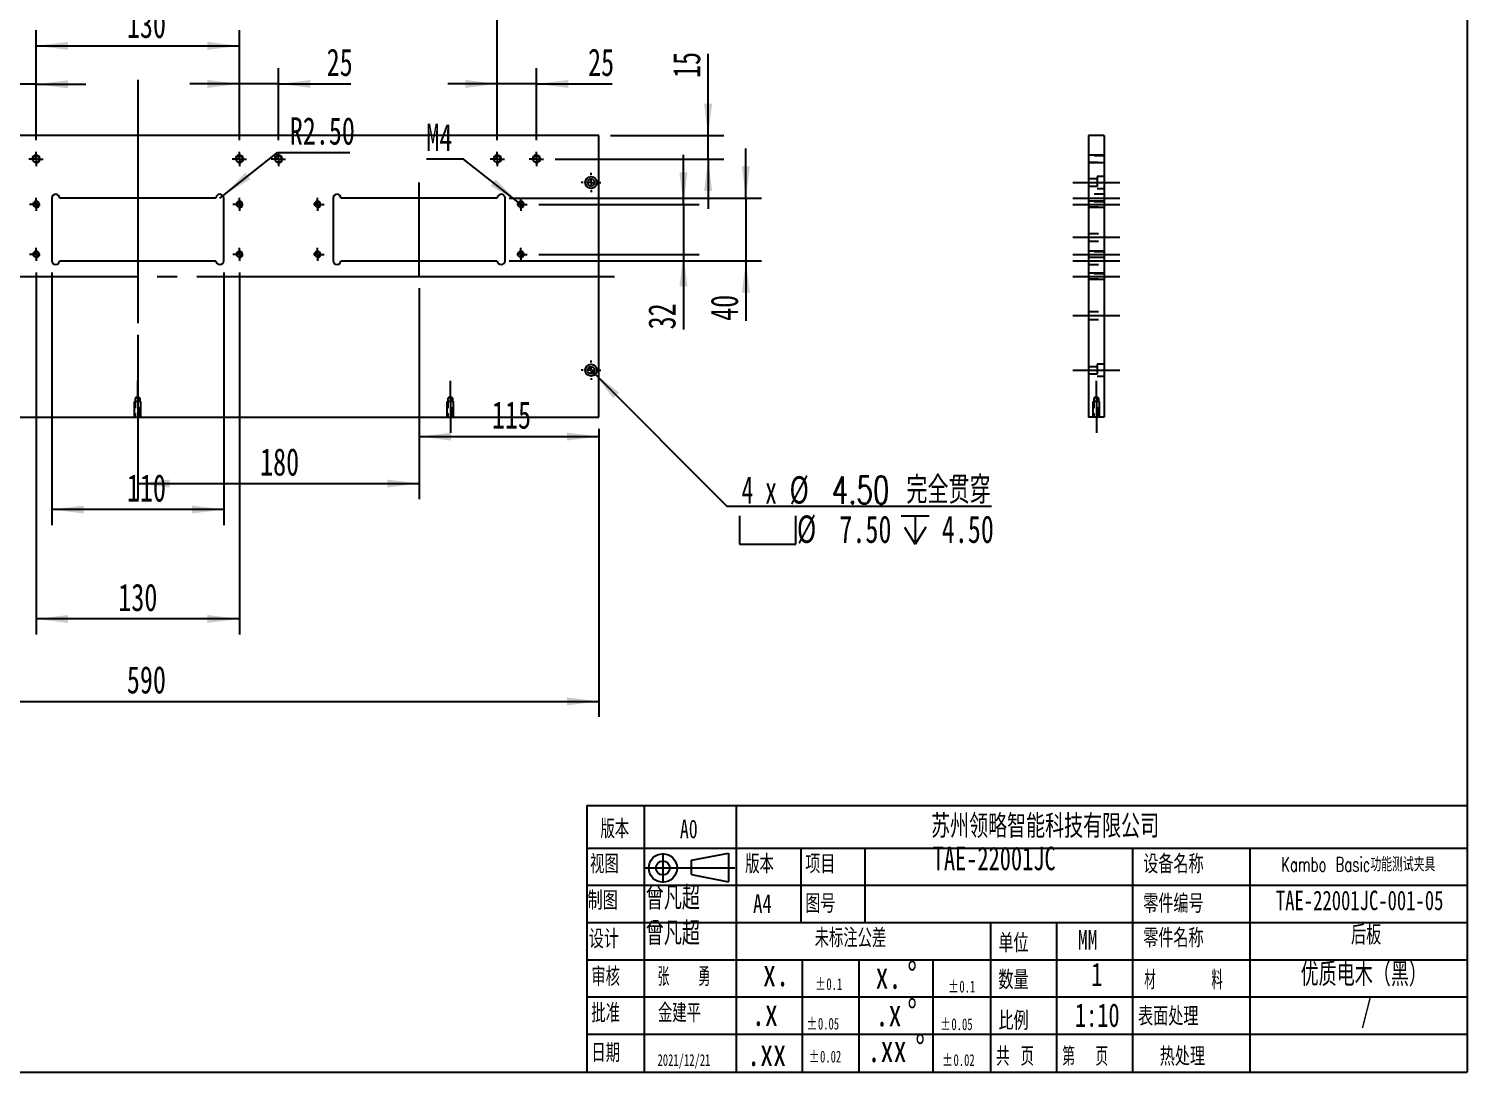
# Model space of a CAD drawing. Extents: x 2 to 292, y 3 to 207.
# Drawn here: x 108.2 to 292.2, y 3.1 to 136.5 of the extents above; entities that cross this region are included whole.
import ezdxf

# ---------------------------------------------------------------- set-up
doc = ezdxf.new("R2010")
doc.units = 0
for name, pattern in [('SLD-中心线', [34.29, 30.48, -1.27, 1.27, -1.27]), ('SLD-实线', [0]), ('SLD-虚线', [1.905, 1.27, -0.635])]:
    doc.linetypes.add(name, pattern=pattern)
doc.layers.get('0').update_dxf_attribs({"linetype": 'CONTINUOUS'})
for name, color, linetype in [('FORMAT', 7, 'SLD-实线'), ('图层1', 5, 'SLD-中心线'), ('图层7', 7, 'SLD-实线'), ('图框', 7, 'SLD-实线'), ('粗实线', 7, 'SLD-实线')]:
    doc.layers.add(name, color=color, linetype=linetype)
doc.styles.add('SLDTEXTSTYLE0', font='TXT', dxfattribs={"width": 0.7, "bigfont": 'bigfont'})
doc.styles.add('SLDTEXTSTYLE1', font='TXT', dxfattribs={"width": 0.736842, "bigfont": 'bigfont'})
doc.styles.add('SLDTEXTSTYLE10', font='TXT', dxfattribs={"width": 0.633333})
doc.styles.add('SLDTEXTSTYLE2', font='TXT', dxfattribs={"width": 0.7})
doc.styles.add('SLDTEXTSTYLE3', font='TXT', dxfattribs={"width": 0.663})
doc.styles.add('SLDTEXTSTYLE4', font='TXT', dxfattribs={"width": 0.559211, "bigfont": 'bigfont'})
doc.styles.add('SLDTEXTSTYLE5', font='TXT', dxfattribs={"width": 0.736842})
doc.styles.add('SLDTEXTSTYLE7', font='TXT', dxfattribs={"width": 0.657895, "bigfont": 'bigfont'})
doc.styles.add('SLDTEXTSTYLE8', font='TXT', dxfattribs={"width": 0.618421, "bigfont": 'bigfont'})
doc.styles.add('SLDTEXTSTYLE9', font='TXT', dxfattribs={"width": 0.58, "bigfont": 'bigfont'})
doc.dimstyles.new('SLDDIMSTYLE0', dxfattribs={"dimtxt": 3.5, "dimasz": 4.08, "dimexe": 0, "dimexo": 0.0625, "dimgap": 0.875, "dimtad": 2, "dimlfac": 5, "dimrnd": 1e-09, "dimzin": 12, "dimtxsty": 'SLDTEXTSTYLE2', "dimsah": 1, "dimcen": 0.09, "dimazin": 3, "dimtfac": 1, "dimtofl": 0, "dimtmove": 0, "dimatfit": 3, "dimtolj": 1, "dimtzin": 12})
doc.dimstyles.new('SLDDIMSTYLE1', dxfattribs={"dimtxt": 3.5, "dimasz": 4.08, "dimexe": 0, "dimexo": 0.0625, "dimgap": 0.875, "dimtad": 2, "dimlfac": 5, "dimrnd": 1e-09, "dimzin": 12, "dimtxsty": 'SLDTEXTSTYLE2', "dimsah": 1, "dimcen": 0.09, "dimazin": 3, "dimtfac": 1, "dimtmove": 0, "dimatfit": 3, "dimtolj": 1, "dimtzin": 12})
doc.dimstyles.new('SLDDIMSTYLE2', dxfattribs={"dimtxt": 3.5, "dimasz": 4.08, "dimexe": 0, "dimexo": 0.0625, "dimgap": 0.875, "dimtad": 0, "dimtih": 1, "dimtoh": 1, "dimlfac": 5, "dimrnd": 1e-09, "dimzin": 12, "dimtxsty": 'SLDTEXTSTYLE2', "dimblk1": 'NONE', "dimsah": 1, "dimcen": 0, "dimazin": 3, "dimtfac": 1, "dimtmove": 0, "dimatfit": 3, "dimtolj": 1, "dimtzin": 12})
doc.dimstyles.new('SLDDIMSTYLE3', dxfattribs={"dimtxt": 3.5, "dimasz": 4.08, "dimexe": 0, "dimexo": 0.0625, "dimgap": 0.875, "dimtad": 0, "dimtih": 1, "dimtoh": 1, "dimlfac": 5, "dimrnd": 1e-09, "dimzin": 4, "dimtxsty": 'SLDTEXTSTYLE2', "dimsah": 1, "dimcen": 0, "dimazin": 3, "dimtfac": 1, "dimtofl": 0, "dimtmove": 0, "dimatfit": 3, "dimtolj": 1, "dimtzin": 12})
doc.dimstyles.new('SLDDIMSTYLE4', dxfattribs={"dimtxt": 3.5, "dimasz": 4.08, "dimexe": 0, "dimexo": 0.0625, "dimgap": 0.875, "dimtad": 0, "dimtih": 1, "dimtoh": 1, "dimlfac": 5, "dimrnd": 1e-09, "dimzin": 4, "dimtxsty": 'SLDTEXTSTYLE2', "dimblk1": 'NONE', "dimsah": 1, "dimcen": 0, "dimazin": 3, "dimtfac": 1, "dimtmove": 0, "dimatfit": 3, "dimtolj": 1, "dimtzin": 12})

# ---------------------------------------------------------------- blocks, each defined once
blk = doc.blocks.new('SW_NOTE_0')
at = {"layer": '图层7', "color": 0, "char_height": 1.5, "attachment_point": 1, "style": 'SLDTEXTSTYLE3'}
for s, insert in [('%%p', (0, 1.93)), ('0.05', (1.44, 1.93))]:
    blk.add_mtext(s, dxfattribs=dict(at, insert=insert))
blk = doc.blocks.new('SW_NOTE_1')
at = {"layer": '图层7', "color": 0, "char_height": 1.5, "attachment_point": 1, "style": 'SLDTEXTSTYLE3'}
for s, insert in [('%%p', (0, 1.93)), ('0.02', (1.44, 1.93))]:
    blk.add_mtext(s, dxfattribs=dict(at, insert=insert))
blk = doc.blocks.new('SW_NOTE_2')
at = {"layer": '图层7', "color": 0, "char_height": 1.5, "attachment_point": 1, "style": 'SLDTEXTSTYLE3'}
for s, insert in [('%%p', (0, 1.93)), ('0.1', (1.44, 1.93))]:
    blk.add_mtext(s, dxfattribs=dict(at, insert=insert))
blk = doc.blocks.new('SW_NOTE_4')
at = {"layer": '图层7', "color": 0, "char_height": 3.5, "attachment_point": 1, "style": 'SLDTEXTSTYLE2'}
for s, insert in [('%%d', (4.07, 4.51)), ('.x', (0, 4.51))]:
    blk.add_mtext(s, dxfattribs=dict(at, insert=insert))
blk = doc.blocks.new('SW_NOTE_5')
at = {"layer": '图层7', "color": 0, "char_height": 3.5, "attachment_point": 1, "style": 'SLDTEXTSTYLE2'}
for s, insert in [('%%d', (4.07, 4.51)), ('x.', (0, 4.51))]:
    blk.add_mtext(s, dxfattribs=dict(at, insert=insert))
blk = doc.blocks.new('SW_NOTE_6')
at = {"layer": '图层7', "color": 0, "char_height": 3.5, "attachment_point": 1, "style": 'SLDTEXTSTYLE2'}
for s, insert in [('%%d', (6.11, 4.51)), ('.xx', (0, 4.51))]:
    blk.add_mtext(s, dxfattribs=dict(at, insert=insert))
blk = doc.blocks.new('SW_NOTE_7')
at = {"layer": '图层7', "color": 0, "char_height": 1.5, "attachment_point": 1, "style": 'SLDTEXTSTYLE3'}
for s, insert in [('%%p', (0, 1.93)), ('0.1', (1.44, 1.93))]:
    blk.add_mtext(s, dxfattribs=dict(at, insert=insert))
blk = doc.blocks.new('SW_NOTE_8')
at = {"layer": '图层7', "color": 0, "char_height": 1.5, "attachment_point": 1, "style": 'SLDTEXTSTYLE3'}
for s, insert in [('%%p', (0, 1.93)), ('0.05', (1.44, 1.93))]:
    blk.add_mtext(s, dxfattribs=dict(at, insert=insert))
blk = doc.blocks.new('SW_NOTE_9')
at = {"layer": '图层7', "color": 0, "char_height": 1.5, "attachment_point": 1, "style": 'SLDTEXTSTYLE3'}
for s, insert in [('%%p', (0, 1.93)), ('0.02', (1.44, 1.93))]:
    blk.add_mtext(s, dxfattribs=dict(at, insert=insert))
blk = doc.blocks.new('SW_NOTE_10')
at = {"layer": '图层7', "color": 0, "char_height": 1.5, "attachment_point": 1, "style": 'SLDTEXTSTYLE3'}
for s, insert in [('%%p', (0, 1.93)), ('0.05', (1.44, 1.93))]:
    blk.add_mtext(s, dxfattribs=dict(at, insert=insert))
blk = doc.blocks.new('SW_NOTE_11')
at = {"layer": '图层7', "color": 0, "char_height": 1.5, "attachment_point": 1, "style": 'SLDTEXTSTYLE3'}
for s, insert in [('%%p', (0, 1.93)), ('0.02', (1.44, 1.93))]:
    blk.add_mtext(s, dxfattribs=dict(at, insert=insert))
blk = doc.blocks.new('SW_NOTE_12')
at = {"layer": '图层7', "color": 0, "char_height": 1.5, "attachment_point": 1, "style": 'SLDTEXTSTYLE3'}
for s, insert in [('%%p', (0, 1.93)), ('0.1', (1.44, 1.93))]:
    blk.add_mtext(s, dxfattribs=dict(at, insert=insert))
blk = doc.blocks.new('SW_NOTE_14')
at = {"layer": '图层7', "color": 0, "char_height": 3.5, "attachment_point": 1, "style": 'SLDTEXTSTYLE2'}
for s, insert in [('%%d', (4.07, 4.51)), ('.x', (0, 4.51))]:
    blk.add_mtext(s, dxfattribs=dict(at, insert=insert))
blk = doc.blocks.new('SW_NOTE_15')
at = {"layer": '图层7', "color": 0, "char_height": 3.5, "attachment_point": 1, "style": 'SLDTEXTSTYLE2'}
for s, insert in [('%%d', (4.07, 4.51)), ('x.', (0, 4.51))]:
    blk.add_mtext(s, dxfattribs=dict(at, insert=insert))
blk = doc.blocks.new('SW_NOTE_16')
at = {"layer": '图层7', "color": 0, "char_height": 3.5, "attachment_point": 1, "style": 'SLDTEXTSTYLE2'}
for s, insert in [('%%d', (6.11, 4.51)), ('.xx', (0, 4.51))]:
    blk.add_mtext(s, dxfattribs=dict(at, insert=insert))
blk = doc.blocks.new('SW_NOTE_17')
at = {"layer": '图层7', "color": 0, "char_height": 1.5, "attachment_point": 1, "style": 'SLDTEXTSTYLE3'}
for s, insert in [('%%p', (0, 1.93)), ('0.1', (1.44, 1.93))]:
    blk.add_mtext(s, dxfattribs=dict(at, insert=insert))
blk = doc.blocks.new('SW_NOTE_18')
at = {"layer": '图层7', "color": 0, "char_height": 1.5, "attachment_point": 1, "style": 'SLDTEXTSTYLE3'}
for s, insert in [('%%p', (0, 1.93)), ('0.05', (1.44, 1.93))]:
    blk.add_mtext(s, dxfattribs=dict(at, insert=insert))
blk = doc.blocks.new('SW_NOTE_19')
at = {"layer": '图层7', "color": 0, "char_height": 1.5, "attachment_point": 1, "style": 'SLDTEXTSTYLE3'}
for s, insert in [('%%p', (0, 1.93)), ('0.02', (1.44, 1.93))]:
    blk.add_mtext(s, dxfattribs=dict(at, insert=insert))
blk = doc.blocks.new('_D')
at = {"layer": '图框', "color": 5}
for p, q in [((63.12, 85.37), (63.12, 48.52)), ((181.12, 85.37), (181.12, 48.52)), ((63.12, 50.52), (181.12, 50.52))]:
    blk.add_line(p, q, dxfattribs=at)
for points in [[(63.12, 50.52), (67.2, 50.01), (67.2, 51.03)], [(181.12, 50.52), (177.04, 51.03), (177.04, 50.01)]]:
    blk.add_solid(points, dxfattribs=at)
at = {"layer": '图框', "color": 5, "insert": (120.73, 55.03), "char_height": 3.5, "attachment_point": 1, "style": 'SLDTEXTSTYLE2'}
blk.add_mtext('590', dxfattribs=at)
blk = doc.blocks.new('_D_3')
at = {"layer": '图框', "color": 5}
for p, q in [((199.92, 114.87), (199.92, 121.22)), ((169.62, 114.87), (201.92, 114.87)), ((199.92, 114.87), (199.92, 106.87)), ((169.62, 106.87), (201.92, 106.87)), ((199.92, 106.87), (199.92, 99.17))]:
    blk.add_line(p, q, dxfattribs=at)
for points in [[(199.92, 114.87), (200.43, 118.95), (199.41, 118.95)], [(199.92, 106.87), (199.41, 102.79), (200.43, 102.79)]]:
    blk.add_solid(points, dxfattribs=at)
at = {"layer": '图框', "color": 5, "insert": (195.41, 99.17), "char_height": 3.5, "attachment_point": 1, "rotation": 90, "style": 'SLDTEXTSTYLE2'}
blk.add_mtext('40', dxfattribs=at)
blk = doc.blocks.new('_D_4')
at = {"layer": '图框', "color": 5}
for p, q in [((191.93, 114.07), (191.93, 120.42)), ((173.45, 114.07), (193.93, 114.07)), ((191.93, 114.07), (191.93, 107.67)), ((173.45, 107.67), (193.93, 107.67)), ((191.93, 107.67), (191.93, 98.08))]:
    blk.add_line(p, q, dxfattribs=at)
for points in [[(191.93, 114.07), (192.44, 118.15), (191.42, 118.15)], [(191.93, 107.67), (191.42, 103.59), (192.44, 103.59)]]:
    blk.add_solid(points, dxfattribs=at)
at = {"layer": '图框', "color": 5, "insert": (187.42, 98.08), "char_height": 3.5, "attachment_point": 1, "rotation": 90, "style": 'SLDTEXTSTYLE2'}
blk.add_mtext('32', dxfattribs=at)
blk = doc.blocks.new('_D_5')
at = {"layer": '图框', "color": 5}
for p, q in [((158.12, 103.37), (158.12, 82.38)), ((181.12, 85.37), (181.12, 82.38)), ((158.12, 84.38), (181.12, 84.38))]:
    blk.add_line(p, q, dxfattribs=at)
for points in [[(158.12, 84.38), (162.2, 83.87), (162.2, 84.88)], [(181.12, 84.38), (177.04, 84.88), (177.04, 83.87)]]:
    blk.add_solid(points, dxfattribs=at)
at = {"layer": '图框', "color": 5, "insert": (167.44, 88.89), "char_height": 3.5, "attachment_point": 1, "style": 'SLDTEXTSTYLE2'}
blk.add_mtext('115', dxfattribs=at)
blk = doc.blocks.new('_D_6')
at = {"layer": '图框', "color": 5}
for p, q in [((158.12, 103.37), (158.12, 76.38)), ((122.12, 97.37), (122.12, 76.38)), ((122.12, 78.38), (158.12, 78.38))]:
    blk.add_line(p, q, dxfattribs=at)
for points in [[(122.12, 78.38), (126.2, 77.87), (126.2, 78.88)], [(158.12, 78.38), (154.04, 78.88), (154.04, 77.87)]]:
    blk.add_solid(points, dxfattribs=at)
at = {"layer": '图框', "color": 5, "insert": (137.77, 82.89), "char_height": 3.5, "attachment_point": 1, "style": 'SLDTEXTSTYLE2'}
blk.add_mtext('180', dxfattribs=at)
blk = doc.blocks.new('_D_7')
at = {"layer": '图框', "color": 5}
for p, q in [((111.12, 105.37), (111.12, 73.05)), ((133.12, 105.37), (133.12, 73.05)), ((133.12, 75.05), (111.12, 75.05))]:
    blk.add_line(p, q, dxfattribs=at)
for points in [[(111.12, 75.05), (115.2, 74.54), (115.2, 75.56)], [(133.12, 75.05), (129.04, 75.56), (129.04, 74.54)]]:
    blk.add_solid(points, dxfattribs=at)
at = {"layer": '图框', "color": 5, "insert": (120.73, 79.56), "char_height": 3.5, "attachment_point": 1, "style": 'SLDTEXTSTYLE2'}
blk.add_mtext('110', dxfattribs=at)
blk = doc.blocks.new('_D_8')
at = {"layer": '图框', "color": 5}
for p, q in [((109.12, 105.34), (109.12, 59.06)), ((135.12, 105.34), (135.12, 59.06)), ((135.12, 61.06), (109.12, 61.06))]:
    blk.add_line(p, q, dxfattribs=at)
for points in [[(109.12, 61.06), (113.2, 60.55), (113.2, 61.56)], [(135.12, 61.06), (131.04, 61.56), (131.04, 60.55)]]:
    blk.add_solid(points, dxfattribs=at)
at = {"layer": '图框', "color": 5, "insert": (119.63, 65.57), "char_height": 3.5, "attachment_point": 1, "style": 'SLDTEXTSTYLE2'}
blk.add_mtext('130', dxfattribs=at)
blk = doc.blocks.new('_D_12')
at = {"layer": '图框', "color": 5}
for p, q in [((163.8, 119.87), (159.04, 119.87)), ((170.81, 114.31), (163.8, 119.87)), ((171.43, 113.82), (170.81, 114.31))]:
    blk.add_line(p, q, dxfattribs=at)
blk.add_solid([(170.81, 114.31), (167.93, 117.25), (167.29, 116.45)], dxfattribs=at)
at = {"layer": '图框', "color": 5, "insert": (159.04, 124.38), "char_height": 3.5, "attachment_point": 1, "style": 'SLDTEXTSTYLE2'}
blk.add_mtext('M4', dxfattribs=at)
blk = doc.blocks.new('_NONE')
blk = doc.blocks.new('_D_14')
at = {"layer": '图框', "color": 5}
for p, q in [((133.01, 115.18), (139.98, 120.69)), ((139.98, 120.69), (149.24, 120.69)), ((132.62, 114.87), (133.01, 115.18))]:
    blk.add_line(p, q, dxfattribs=at)
blk.add_solid([(133.01, 115.18), (136.53, 117.31), (135.89, 118.11)], dxfattribs=at)
at = {"layer": '图框', "color": 5, "insert": (141.57, 125.21), "char_height": 3.5, "attachment_point": 1, "style": 'SLDTEXTSTYLE2'}
blk.add_mtext('R2.50', dxfattribs=at)
blk = doc.blocks.new('SW_SYMBOL_HOLE_SPOT')
at = {"layer": '图框', "color": 0}
for p, q in [((0, 875), (0, 75)), ((1600, 75), (1600, 875)), ((0, 75), (1600, 75))]:
    blk.add_line(p, q, dxfattribs=at)
blk = doc.blocks.new('SW_SYMBOL_HOLE_DEPTH')
at = {"layer": '图框', "color": 0}
for p, q in [((0, 875), (800, 875)), ((400, 875), (400, 75)), ((100, 555), (400, 75)), ((700, 555), (400, 75))]:
    blk.add_line(p, q, dxfattribs=at)
blk = doc.blocks.new('_D_15')
at = {"layer": '图框', "color": 5}
for p, q in [((179.8, 93.18), (180.44, 92.55)), ((180.44, 92.55), (197.5, 75.47)), ((197.5, 75.47), (231.33, 75.47))]:
    blk.add_line(p, q, dxfattribs=at)
blk.add_solid([(180.44, 92.55), (182.96, 89.3), (183.68, 90.02)], dxfattribs=at)
at = {"layer": '图框', "color": 5, "xscale": 0.004511737089201878, "yscale": 0.004511737089201878, "zscale": 0.004511737089201878}
for name, p in [('SW_SYMBOL_HOLE_SPOT', (199.09, 70.29)), ('SW_SYMBOL_HOLE_DEPTH', (219.77, 70.29))]:
    blk.add_blockref(name, p, dxfattribs=at)
at = {"layer": '图框', "color": 5, "char_height": 3.5, "attachment_point": 1}
for s, insert, style in [('4 x', (199.37, 79.29), 'SLDTEXTSTYLE10'), ('%%c', (205.5, 79.31), 'SLDTEXTSTYLE2'), ('4.50 \\M+18AAE\\M+19153贯\\M+190FA', (210.92, 79.29), 'SLDTEXTSTYLE0'), ('%%c', (206.45, 74.29), 'SLDTEXTSTYLE2'), ('7.50', (211.88, 74.28), 'SLDTEXTSTYLE2'), ('4.50', (224.98, 74.28), 'SLDTEXTSTYLE2')]:
    blk.add_mtext(s, dxfattribs=dict(at, insert=insert, style=style))
blk = doc.blocks.new('_D_16')
at = {"layer": '图框', "color": 5}
for p, q in [((109.12, 122.29), (109.12, 136.34)), ((135.12, 122.29), (135.12, 136.34)), ((109.12, 134.34), (135.12, 134.34))]:
    blk.add_line(p, q, dxfattribs=at)
for points in [[(109.12, 134.34), (113.2, 133.83), (113.2, 134.84)], [(135.12, 134.34), (131.04, 134.84), (131.04, 133.83)]]:
    blk.add_solid(points, dxfattribs=at)
at = {"layer": '图框', "color": 5, "insert": (120.73, 138.85), "char_height": 3.5, "attachment_point": 1, "style": 'SLDTEXTSTYLE2'}
blk.add_mtext('130', dxfattribs=at)
blk = doc.blocks.new('_D_17')
at = {"layer": '图框', "color": 5}
for p, q in [((76.12, 122.29), (76.12, 144.56)), ((168.12, 122.29), (168.12, 144.56)), ((76.12, 142.56), (168.12, 142.56))]:
    blk.add_line(p, q, dxfattribs=at)
for points in [[(76.12, 142.56), (80.2, 142.05), (80.2, 143.06)], [(168.12, 142.56), (164.04, 143.06), (164.04, 142.05)]]:
    blk.add_solid(points, dxfattribs=at)
at = {"layer": '图框', "color": 5, "insert": (120.73, 147.07), "char_height": 3.5, "attachment_point": 1, "style": 'SLDTEXTSTYLE2'}
blk.add_mtext('460', dxfattribs=at)
blk = doc.blocks.new('_D_18')
at = {"layer": '图框', "color": 5}
for p, q in [((104.12, 122.29), (104.12, 131.43)), ((109.12, 122.29), (109.12, 131.43)), ((104.12, 129.43), (95.31, 129.43)), ((109.12, 129.43), (104.12, 129.43)), ((109.12, 129.43), (115.47, 129.43))]:
    blk.add_line(p, q, dxfattribs=at)
for points in [[(104.12, 129.43), (100.04, 129.94), (100.04, 128.92)], [(109.12, 129.43), (113.2, 128.92), (113.2, 129.94)]]:
    blk.add_solid(points, dxfattribs=at)
at = {"layer": '图框', "color": 5, "insert": (95.31, 133.94), "char_height": 3.5, "attachment_point": 1, "style": 'SLDTEXTSTYLE2'}
blk.add_mtext('25', dxfattribs=at)
blk = doc.blocks.new('_D_19')
at = {"layer": '图框', "color": 5}
for p, q in [((135.12, 122.29), (135.12, 131.48)), ((140.12, 122.29), (140.12, 131.48)), ((135.12, 129.48), (128.77, 129.48)), ((140.12, 129.48), (135.12, 129.48)), ((140.12, 129.48), (149.37, 129.48))]:
    blk.add_line(p, q, dxfattribs=at)
for points in [[(135.12, 129.48), (131.04, 129.98), (131.04, 128.97)], [(140.12, 129.48), (144.2, 128.97), (144.2, 129.98)]]:
    blk.add_solid(points, dxfattribs=at)
at = {"layer": '图框', "color": 5, "insert": (146.29, 133.99), "char_height": 3.5, "attachment_point": 1, "style": 'SLDTEXTSTYLE2'}
blk.add_mtext('25', dxfattribs=at)
blk = doc.blocks.new('_D_20')
at = {"layer": '图框', "color": 5}
for p, q in [((168.12, 122.29), (168.12, 131.48)), ((173.12, 122.29), (173.12, 131.48)), ((168.12, 129.48), (161.77, 129.48)), ((173.12, 129.48), (168.12, 129.48)), ((173.12, 129.48), (182.8, 129.48))]:
    blk.add_line(p, q, dxfattribs=at)
for points in [[(168.12, 129.48), (164.04, 129.98), (164.04, 128.97)], [(173.12, 129.48), (177.2, 128.97), (177.2, 129.98)]]:
    blk.add_solid(points, dxfattribs=at)
at = {"layer": '图框', "color": 5, "insert": (179.73, 133.99), "char_height": 3.5, "attachment_point": 1, "style": 'SLDTEXTSTYLE2'}
blk.add_mtext('25', dxfattribs=at)
blk = doc.blocks.new('_D_23')
at = {"layer": '图框', "color": 5}
for p, q in [((195.09, 122.87), (195.09, 133.31)), ((182.62, 122.87), (197.09, 122.87)), ((195.09, 119.87), (195.09, 122.87)), ((175.54, 119.87), (197.09, 119.87)), ((195.09, 119.87), (195.09, 113.52))]:
    blk.add_line(p, q, dxfattribs=at)
for points in [[(195.09, 122.87), (195.6, 126.95), (194.58, 126.95)], [(195.09, 119.87), (194.58, 115.79), (195.6, 115.79)]]:
    blk.add_solid(points, dxfattribs=at)
at = {"layer": '图框', "color": 5, "insert": (190.58, 130.23), "char_height": 3.5, "attachment_point": 1, "rotation": 90, "style": 'SLDTEXTSTYLE2'}
blk.add_mtext('15', dxfattribs=at)
blk = doc.blocks.new('SW_CENTERMARKSYMBOL_2')
at = {"layer": '图框', "color": 0}
for p, q in [((-36, 0.5), (-36, 0.83)), ((-36, 0), (-36, 0.5)), ((0, 0), (-0.5, 0)), ((0, 0.5), (0, 0.83)), ((0, 0), (0, 0.5)), ((0, 0), (0, -0.5)), ((0, 0), (0.5, 0)), ((0.5, 0), (0.83, 0)), ((-36.5, 0), (-36.83, 0)), ((-36, 0), (-36.5, 0)), ((-36, 0), (-36, -0.5)), ((-36, 0), (-35.5, 0)), ((-36, -0.5), (-36, -0.83)), ((0, -0.5), (0, -0.83))]:
    blk.add_line(p, q, dxfattribs=at)
blk = doc.blocks.new('SW_CENTERMARKSYMBOL_3')
at = {"layer": '图框', "color": 0}
for p, q in [((-36.5, 0), (-36.83, 0)), ((-36, 0), (-36.5, 0)), ((-36, 0.5), (-36, 0.83)), ((-36, 0), (-36, 0.5)), ((-36, 0), (-36, -0.5)), ((-36, 0), (-35.5, 0)), ((0, 0), (-0.5, 0)), ((0, 0.5), (0, 0.83)), ((0, 0), (0, 0.5)), ((0, 0), (0, -0.5)), ((0, 0), (0.5, 0)), ((0.5, 0), (0.83, 0)), ((-36, -0.5), (-36, -0.83)), ((0, -0.5), (0, -0.83))]:
    blk.add_line(p, q, dxfattribs=at)
blk = doc.blocks.new('SW_CENTERMARKSYMBOL_4')
at = {"layer": '图框', "color": 0}
for p, q in [((-36, 0.5), (-36, 0.83)), ((-36, 0), (-36, 0.5)), ((0, 0), (-0.5, 0)), ((0, 0.5), (0, 0.83)), ((0, 0), (0, 0.5)), ((0, 0), (0, -0.5)), ((0, 0), (0.5, 0)), ((0.5, 0), (0.83, 0)), ((-36.5, 0), (-36.83, 0)), ((-36, 0), (-36.5, 0)), ((-36, 0), (-36, -0.5)), ((-36, 0), (-35.5, 0)), ((-36, -0.5), (-36, -0.83)), ((0, -0.5), (0, -0.83))]:
    blk.add_line(p, q, dxfattribs=at)
blk = doc.blocks.new('SW_CENTERMARKSYMBOL_5')
at = {"layer": '图框', "color": 0}
for p, q in [((-36, 0.5), (-36, 0.83)), ((-36, 0), (-36, 0.5)), ((0, 0), (-0.5, 0)), ((0, 0.5), (0, 0.83)), ((0, 0), (0, 0.5)), ((0, 0), (0, -0.5)), ((0, 0), (0.5, 0)), ((0.5, 0), (0.83, 0)), ((-36.5, 0), (-36.83, 0)), ((-36, 0), (-36.5, 0)), ((-36, 0), (-36, -0.5)), ((-36, 0), (-35.5, 0)), ((-36, -0.5), (-36, -0.83)), ((0, -0.5), (0, -0.83))]:
    blk.add_line(p, q, dxfattribs=at)
blk = doc.blocks.new('SW_CENTERMARKSYMBOL_6')
at = {"layer": '图框', "color": 0}
for p, q in [((-1, 0), (-1.25, 0)), ((0, 0), (-0.5, 0)), ((0, 1), (0, 1.25)), ((0, 0), (0, 0.5)), ((0, 0), (0, -0.5)), ((0, 0), (0.5, 0)), ((1, 0), (1.25, 0)), ((0, -1), (0, -1.25))]:
    blk.add_line(p, q, dxfattribs=at)
blk = doc.blocks.new('SW_CENTERMARKSYMBOL_7')
at = {"layer": '图框', "color": 0}
for p, q in [((-1, 0), (-1.25, 0)), ((0, 0), (-0.5, 0)), ((0, 1), (0, 1.25)), ((0, 0), (0, 0.5)), ((0, 0), (0, -0.5)), ((0, 0), (0.5, 0)), ((1, 0), (1.25, 0)), ((0, -1), (0, -1.25))]:
    blk.add_line(p, q, dxfattribs=at)
blk = doc.blocks.new('SW_CENTERMARKSYMBOL_13')
at = {"layer": '图框', "color": 0}
for p, q in [((-0.5, 0), (-0.92, 0)), ((0, 0), (-0.5, 0)), ((0, 0.5), (0, 0.92)), ((0, 0), (0, 0.5)), ((0, 0), (0, -0.5)), ((0, 0), (0.5, 0)), ((0.5, 0), (0.92, 0)), ((0, -0.5), (0, -0.92))]:
    blk.add_line(p, q, dxfattribs=at)
blk = doc.blocks.new('SW_CENTERMARKSYMBOL_14')
at = {"layer": '图框', "color": 0}
for p, q in [((-0.5, 0), (-0.92, 0)), ((0, 0), (-0.5, 0)), ((0, 0.5), (0, 0.92)), ((0, 0), (0, 0.5)), ((0, 0), (0, -0.5)), ((0, 0), (0.5, 0)), ((0.5, 0), (0.92, 0)), ((0, -0.5), (0, -0.92))]:
    blk.add_line(p, q, dxfattribs=at)
blk = doc.blocks.new('SW_CENTERMARKSYMBOL_15')
at = {"layer": '图框', "color": 0}
for p, q in [((-0.5, 0), (-0.92, 0)), ((0, 0), (-0.5, 0)), ((0, 0.5), (0, 0.92)), ((0, 0), (0, 0.5)), ((0, 0), (0, -0.5)), ((0, 0), (0.5, 0)), ((0.5, 0), (0.92, 0)), ((0, -0.5), (0, -0.92))]:
    blk.add_line(p, q, dxfattribs=at)
blk = doc.blocks.new('SW_CENTERMARKSYMBOL_16')
at = {"layer": '图框', "color": 0}
for p, q in [((-0.5, 0), (-0.92, 0)), ((0, 0), (-0.5, 0)), ((0, 0.5), (0, 0.92)), ((0, 0), (0, 0.5)), ((0, 0), (0, -0.5)), ((0, 0), (0.5, 0)), ((0.5, 0), (0.92, 0)), ((0, -0.5), (0, -0.92))]:
    blk.add_line(p, q, dxfattribs=at)
blk = doc.blocks.new('SW_CENTERMARKSYMBOL_17')
at = {"layer": '图框', "color": 0}
for p, q in [((-0.5, 0), (-0.92, 0)), ((0, 0), (-0.5, 0)), ((0, 0.5), (0, 0.92)), ((0, 0), (0, 0.5)), ((0, 0), (0, -0.5)), ((0, 0), (0.5, 0)), ((0.5, 0), (0.92, 0)), ((0, -0.5), (0, -0.92))]:
    blk.add_line(p, q, dxfattribs=at)

msp = doc.modelspace()

# ---------------------------------------------------------------- linework, layer by layer
at = {"color": 7, "linetype": 'SLD-实线'}
for p, q in [((181.1191, 122.8659), (63.1191, 122.8659)), ((181.1191, 86.8659), (181.1191, 122.8659)), ((245.7639, 122.8659), (243.7639, 122.8659)), ((243.7639, 122.8659), (243.7639, 86.8659)), ((245.7639, 122.8659), (245.7639, 86.8659)), ((245.7639, 120.3659), (243.7639, 120.3659)), ((245.7639, 120.3659), (243.7639, 120.3659)), ((245.7639, 120.3659), (243.7639, 120.3659)), ((245.7639, 120.3659), (243.7639, 120.3659)), ((245.7639, 120.3659), (243.7639, 120.3659)), ((245.7639, 120.3659), (243.7639, 120.3659)), ((245.7639, 120.3659), (243.7639, 120.3659)), ((245.7639, 120.3659), (243.7639, 120.3659)), ((245.7639, 119.3659), (243.7639, 119.3659)), ((245.7639, 119.3659), (243.7639, 119.3659)), ((245.7639, 119.3659), (243.7639, 119.3659)), ((245.7639, 119.3659), (243.7639, 119.3659)), ((245.7639, 119.3659), (243.7639, 119.3659)), ((245.7639, 119.3659), (243.7639, 119.3659)), ((245.7639, 119.3659), (243.7639, 119.3659)), ((245.7639, 119.3659), (243.7639, 119.3659)), ((111.1191, 114.8659), (111.1191, 106.8659)), ((132.1191, 114.8659), (112.1191, 114.8659)), ((133.1191, 106.8659), (133.1191, 114.8659)), ((147.1191, 114.8659), (147.1191, 106.8659)), ((168.1191, 114.8659), (148.1191, 114.8659)), ((169.1191, 106.8659), (169.1191, 114.8659)), ((245.7639, 114.4659), (243.7639, 114.4659)), ((245.7639, 114.4659), (243.7639, 114.4659)), ((245.7639, 114.4659), (243.7639, 114.4659)), ((245.7639, 114.4659), (243.7639, 114.4659)), ((245.7639, 113.6659), (243.7639, 113.6659)), ((245.7639, 113.6659), (243.7639, 113.6659)), ((245.7639, 113.6659), (243.7639, 113.6659)), ((245.7639, 113.6659), (243.7639, 113.6659)), ((112.1191, 106.8659), (132.1191, 106.8659)), ((148.1191, 106.8659), (168.1191, 106.8659)), ((245.7639, 108.0659), (243.7639, 108.0659)), ((245.7639, 108.0659), (243.7639, 108.0659)), ((245.7639, 108.0659), (243.7639, 108.0659)), ((245.7639, 108.0659), (243.7639, 108.0659)), ((245.7639, 107.2659), (243.7639, 107.2659)), ((245.7639, 107.2659), (243.7639, 107.2659)), ((245.7639, 107.2659), (243.7639, 107.2659)), ((245.7639, 107.2659), (243.7639, 107.2659)), ((245.7639, 105.2659), (243.7639, 105.2659)), ((245.7639, 105.2659), (243.7639, 105.2659)), ((245.7639, 104.4659), (243.7639, 104.4659)), ((245.7639, 104.4659), (243.7639, 104.4659)), ((121.7191, 86.8659), (121.7191, 88.8659)), ((122.5191, 86.8659), (122.5191, 88.8659)), ((161.7191, 86.8659), (161.7191, 88.8659)), ((162.5191, 86.8659), (162.5191, 88.8659)), ((244.3639, 86.8659), (244.3639, 88.8659)), ((244.3639, 86.8659), (244.3639, 88.8659)), ((244.3639, 86.8659), (244.3639, 88.8659)), ((245.1639, 86.8659), (245.1639, 88.8659)), ((245.1639, 86.8659), (245.1639, 88.8659)), ((245.1639, 86.8659), (245.1639, 88.8659)), ((63.1191, 86.8659), (181.1191, 86.8659)), ((245.7639, 86.8659), (243.7639, 86.8659))]:
    msp.add_line(p, q, dxfattribs=at)
at = {"color": 7, "linetype": 'SLD-虚线'}
for p, q in [((245.7639, 120.2859), (243.7639, 120.2859)), ((243.7639, 119.4459), (245.7639, 119.4459)), ((244.8639, 117.3159), (243.7639, 117.3159)), ((243.7639, 116.4159), (244.8639, 116.4159)), ((244.8639, 117.6159), (244.8639, 116.1159)), ((245.7639, 117.6159), (244.8639, 117.6159)), ((244.8639, 116.1159), (245.7639, 116.1159)), ((245.7639, 115.3659), (243.7639, 115.3659)), ((243.7639, 114.8659), (245.7639, 114.8659)), ((245.7639, 114.3959), (243.7639, 114.3959)), ((243.7639, 113.7359), (245.7639, 113.7359)), ((243.7639, 110.3659), (245.7639, 110.3659)), ((243.7639, 109.3659), (245.7639, 109.3659)), ((245.7639, 107.9959), (243.7639, 107.9959)), ((243.7639, 107.3359), (245.7639, 107.3359)), ((243.7639, 106.8659), (245.7639, 106.8659)), ((243.7639, 106.3659), (245.7639, 106.3659)), ((245.7639, 105.1959), (243.7639, 105.1959)), ((243.7639, 104.5359), (245.7639, 104.5359)), ((243.7639, 100.3659), (245.7639, 100.3659)), ((243.7639, 99.3659), (245.7639, 99.3659)), ((244.8639, 93.3159), (243.7639, 93.3159)), ((243.7639, 92.4159), (244.8639, 92.4159)), ((244.8639, 93.6159), (244.8639, 92.1159)), ((245.7639, 93.6159), (244.8639, 93.6159)), ((244.8639, 92.1159), (245.7639, 92.1159)), ((122.5191, 88.8659), (121.7191, 88.8659)), ((122.1191, 89.4842), (121.7891, 89.2859)), ((122.4491, 89.2859), (121.7891, 89.2859)), ((121.7891, 89.2859), (121.7891, 86.8659)), ((122.4491, 89.2859), (122.1191, 89.4842)), ((122.4491, 86.8659), (122.4491, 89.2859)), ((162.5191, 88.8659), (161.7191, 88.8659)), ((162.1191, 89.4842), (161.7891, 89.2859)), ((162.4491, 89.2859), (161.7891, 89.2859)), ((161.7891, 89.2859), (161.7891, 86.8659)), ((162.4491, 89.2859), (162.1191, 89.4842)), ((162.4491, 86.8659), (162.4491, 89.2859)), ((245.1639, 88.8659), (244.3639, 88.8659)), ((245.1639, 88.8659), (244.3639, 88.8659)), ((245.1639, 88.8659), (244.3639, 88.8659)), ((244.7639, 89.4842), (244.4339, 89.2859)), ((245.0939, 89.2859), (244.4339, 89.2859)), ((244.4339, 89.2859), (244.4339, 86.8659)), ((245.0939, 89.2859), (244.7639, 89.4842)), ((245.0939, 86.8659), (245.0939, 89.2859))]:
    msp.add_line(p, q, dxfattribs=at)
at = {"color": 7, "linetype": 'SLD-实线'}
for centre, radius in [((109.1191, 119.8659), 0.42), ((135.1191, 119.8659), 0.42), ((140.1191, 119.8659), 0.42), ((168.1191, 119.8659), 0.42), ((173.1191, 119.8659), 0.42), ((180.1191, 116.8659), 0.75), ((180.1191, 116.8659), 0.45), ((109.1191, 114.0659), 0.33), ((135.1191, 114.0659), 0.33), ((145.1191, 114.0659), 0.33), ((171.1191, 114.0659), 0.33), ((109.1191, 107.6659), 0.33), ((135.1191, 107.6659), 0.33), ((145.1191, 107.6659), 0.33), ((171.1191, 107.6659), 0.33), ((180.1191, 92.8659), 0.75), ((180.1191, 92.8659), 0.45)]:
    msp.add_circle(centre, radius, dxfattribs=at)
for centre, radius, start, end in [((109.1191, 119.8659), 0.5, 255, 195), ((135.1191, 119.8659), 0.5, 255, 195), ((140.1191, 119.8659), 0.5, 255, 195), ((168.1191, 119.8659), 0.5, 255, 195), ((173.1191, 119.8659), 0.5, 255, 195), ((109.1191, 114.0659), 0.4, 255, 195), ((111.6191, 114.8659), 0.5, 0, 180), ((132.6191, 114.8659), 0.5, 0, 180), ((135.1191, 114.0659), 0.4, 255, 195), ((145.1191, 114.0659), 0.4, 255, 195), ((147.6191, 114.8659), 0.5, 0, 180), ((168.6191, 114.8659), 0.5, 0, 180), ((171.1191, 114.0659), 0.4, 255, 195), ((109.1191, 107.6659), 0.4, 255, 195), ((111.6191, 106.8659), 0.5, 180, 0), ((132.6191, 106.8659), 0.5, 180, 0), ((135.1191, 107.6659), 0.4, 255, 195), ((145.1191, 107.6659), 0.4, 255, 195), ((147.6191, 106.8659), 0.5, 180, 0), ((168.6191, 106.8659), 0.5, 180, 0), ((171.1191, 107.6659), 0.4, 255, 195)]:
    msp.add_arc(centre, radius, start, end, dxfattribs=at)
at = {"layer": 'FORMAT'}
for p, q in [((186.9105, 37.1977), (186.9105, 3.096)), ((198.6608, 37.1977), (198.6608, 3.096)), ((179.5526, 31.7585), (292.2034, 31.7585)), ((206.9514, 31.7585), (206.9514, 22.2447)), ((215.1545, 31.7585), (215.1545, 22.2447)), ((249.3619, 31.7585), (249.3619, 3.096)), ((264.3995, 31.7585), (264.3995, 3.096)), ((192.9513, 30.2008), (197.6888, 31.1259)), ((192.9513, 28.3841), (192.9513, 30.2008)), ((197.6888, 31.1259), (197.6888, 27.459)), ((192.9513, 28.3841), (197.6888, 27.459)), ((179.5526, 27.0016), (292.2034, 27.0016)), ((179.5526, 22.2447), (292.2034, 22.2447)), ((231.209, 22.2447), (231.209, 3.096)), ((239.69, 3.096), (239.69, 22.2447)), ((179.5526, 17.4877), (292.2034, 17.4877)), ((207.1023, 17.4877), (207.1023, 3.096)), ((214.3712, 17.4877), (214.3712, 3.096)), ((223.8382, 17.4877), (223.8382, 3.096)), ((179.5526, 12.7308), (292.2034, 12.7308)), ((179.5526, 7.9739), (292.2034, 7.9739))]:
    msp.add_line(p, q, dxfattribs=at)
at = {"layer": 'FORMAT', "linetype": 'SLD-中心线'}
for p, q in [((189.3023, 31.121), (189.3023, 27.3042)), ((186.9105, 29.2126), (198.5177, 29.2126))]:
    msp.add_line(p, q, dxfattribs=at)
at = {"layer": 'FORMAT'}
for radius in [1.8127, 0.8876]:
    msp.add_circle((189.3023, 29.2126), radius, dxfattribs=at)
at = {"layer": '图框', "color": 5, "linetype": 'SLD-中心线', "ltscale": 2}
for p, q in [((122.1191, 130.0047), (122.1191, 98.8659)), ((158.1191, 104.8659), (158.1191, 116.8659)), ((241.7639, 116.8659), (244.8639, 116.8659)), ((244.8639, 116.8659), (247.7639, 116.8659)), ((241.7639, 114.8659), (247.7639, 114.8659)), ((241.7639, 114.0659), (247.7639, 114.0659)), ((241.7639, 109.8659), (247.7639, 109.8659)), ((241.7639, 107.6659), (247.7639, 107.6659)), ((241.7639, 106.8659), (247.7639, 106.8659)), ((61.1191, 104.8659), (183.1191, 104.8659)), ((241.7639, 104.8659), (247.7639, 104.8659)), ((241.7639, 99.8659), (247.7639, 99.8659)), ((241.7639, 92.8659), (244.8639, 92.8659)), ((244.8639, 92.8659), (247.7639, 92.8659)), ((122.1191, 89.2859), (122.1191, 91.4842)), ((162.1191, 89.2859), (162.1191, 91.4842)), ((244.7639, 89.2859), (244.7639, 91.4842)), ((122.1191, 89.2859), (122.1191, 84.8659)), ((162.1191, 89.2859), (162.1191, 84.8659)), ((244.7639, 89.2859), (244.7639, 84.8659))]:
    msp.add_line(p, q, dxfattribs=at)
at = {"layer": '粗实线', "color": 5}
for p in [(292.2034, 206.5709), (2.2034, 3.096)]:
    msp.add_line(p, (292.2034, 3.096), dxfattribs=at)
at = {"layer": '粗实线'}
for q in [(179.5526, 3.096), (292.2034, 37.1977)]:
    msp.add_line((179.5526, 37.1977), q, dxfattribs=at)

# ---------------------------------------------------------------- block references
at = {"layer": '图层7'}
for name, p in [('SW_NOTE_5', (216.501, 12.7556)), ('SW_NOTE_15', (216.501, 12.7556)), ('SW_NOTE_2', (208.7805, 13.1843)), ('SW_NOTE_12', (208.7805, 13.1843)), ('SW_NOTE_7', (225.794, 12.8605)), ('SW_NOTE_17', (225.794, 12.8605)), ('SW_NOTE_4', (216.501, 7.9479)), ('SW_NOTE_14', (216.501, 7.9479)), ('SW_NOTE_0', (207.6993, 8.1175)), ('SW_NOTE_10', (207.6993, 8.1175)), ('SW_NOTE_8', (224.7726, 8.0528)), ('SW_NOTE_18', (224.7726, 8.0528)), ('SW_NOTE_6', (215.4826, 3.3728)), ('SW_NOTE_16', (215.4826, 3.3728)), ('SW_NOTE_1', (207.9701, 3.9175)), ('SW_NOTE_11', (207.9701, 3.9175)), ('SW_NOTE_9', (225.0434, 3.4777)), ('SW_NOTE_19', (225.0434, 3.4777))]:
    msp.add_blockref(name, p, dxfattribs=at)
at = {"layer": '图框', "color": 5}
for name, p in [('SW_CENTERMARKSYMBOL_13', (109.1191, 119.8659)), ('SW_CENTERMARKSYMBOL_17', (135.1191, 119.8659)), ('SW_CENTERMARKSYMBOL_16', (140.1191, 119.8659)), ('SW_CENTERMARKSYMBOL_15', (168.1191, 119.8659)), ('SW_CENTERMARKSYMBOL_14', (173.1191, 119.8659)), ('SW_CENTERMARKSYMBOL_7', (180.1191, 116.8659)), ('SW_CENTERMARKSYMBOL_2', (145.1191, 114.0659)), ('SW_CENTERMARKSYMBOL_4', (171.1191, 114.0659)), ('SW_CENTERMARKSYMBOL_5', (145.1191, 107.6659)), ('SW_CENTERMARKSYMBOL_3', (171.1191, 107.6659)), ('SW_CENTERMARKSYMBOL_6', (180.1191, 92.8659))]:
    msp.add_blockref(name, p, dxfattribs=at)

# ---------------------------------------------------------------- texts
at = {"layer": 'FORMAT', "char_height": 2.38125, "attachment_point": 2, "style": 'SLDTEXTSTYLE0'}
for s, insert in [('\\M+194C5\\M+1967B', (183.1502, 35.3948)), ('\\M+194C5\\M+1967B', (183.1502, 35.3948)), ('\\M+196A2标\\M+1928D\\M+18CF6\\M+18DB7', (213.3036, 21.4527)), ('\\M+196A2标\\M+1928D\\M+18CF6\\M+18DB7', (213.3036, 21.4527))]:
    msp.add_mtext(s, dxfattribs=dict(at, insert=insert))
at = {"layer": 'FORMAT', "color": 5, "insert": (192.6183, 35.3948), "char_height": 2.38125, "attachment_point": 2, "style": 'SLDTEXTSTYLE2'}
msp.add_mtext('A0', dxfattribs=at)
msp.add_mtext('A0', dxfattribs=at)
at = {"layer": '图层1'}
for s, insert, char_height, attachment_point, style in [('TAE-22001JC', (231.6855, 31.9277), 3, 2, 'SLDTEXTSTYLE2'), ('TAE-22001JC', (231.6855, 31.9277), 3, 2, 'SLDTEXTSTYLE2'), ('Kambo Basic\\M+18CF7\\M+1945C测试夹\\M+18BEF', (278.2525, 30.5774), 1.8, 2, 'SLDTEXTSTYLE0'), ('Kambo Basic\\M+18CF7\\M+1945C测试夹\\M+18BEF', (278.2525, 30.5774), 1.8, 2, 'SLDTEXTSTYLE0'), ('\\M+1915C\\M+1967D\\M+192B4', (187.11, 26.8774), 3, 1, 'SLDTEXTSTYLE0'), ('\\M+1915C\\M+1967D\\M+192B4', (187.11, 26.8774), 3, 1, 'SLDTEXTSTYLE0'), ('TAE-22001JC-001-05', (278.4425, 26.3148), 2.5, 2, 'SLDTEXTSTYLE2'), ('TAE-22001JC-001-05', (278.4425, 26.3148), 2.5, 2, 'SLDTEXTSTYLE2'), ('\\M+1915C\\M+1967D\\M+192B4', (187.11, 22.3487), 3, 1, 'SLDTEXTSTYLE0'), ('\\M+1915C\\M+1967D\\M+192B4', (187.11, 22.3487), 3, 1, 'SLDTEXTSTYLE0'), ('\\M+18D40\\M+194C2', (279.2617, 21.9104), 2.5, 2, 'SLDTEXTSTYLE0'), ('\\M+18D40\\M+194C2', (279.2617, 21.9104), 2.5, 2, 'SLDTEXTSTYLE0'), ('1', (244.8218, 17.1055), 3, 2, 'SLDTEXTSTYLE2'), ('1', (244.8218, 17.1055), 3, 2, 'SLDTEXTSTYLE2'), ('优质电\\M+196D8\\M+18169\\M+1FC4B\\M+1816A', (278.9696, 17.1055), 3, 2, 'SLDTEXTSTYLE0'), ('1:10', (244.8749, 11.8971), 3, 2, 'SLDTEXTSTYLE2'), ('1:10', (244.8749, 11.8971), 3, 2, 'SLDTEXTSTYLE2'), ('/', (279.303, 12.4618), 3, 2, 'SLDTEXTSTYLE2'), ('/', (279.303, 12.4618), 3, 2, 'SLDTEXTSTYLE2')]:
    msp.add_mtext(s, dxfattribs=dict(at, insert=insert, char_height=char_height, attachment_point=attachment_point, style=style))
at = {"layer": '图层7', "attachment_point": 1}
for s, insert, char_height, style in [('苏\\M+18F42领\\M+197AA\\M+19271\\M+1945C\\M+189C8\\M+18B5A\\M+1974C\\M+18CC0\\M+18CF6\\M+18E69', (223.6077, 36.0651), 3, 'SLDTEXTSTYLE1'), ('苏\\M+18F42领\\M+197AA\\M+19271\\M+1945C\\M+189C8\\M+18B5A\\M+1974C\\M+18CC0\\M+18CF6\\M+18E69', (223.6077, 36.0651), 3, 'SLDTEXTSTYLE1'), ('视图', (179.9882, 30.9073), 2.38125, 'SLDTEXTSTYLE0'), ('视图', (179.9882, 30.9073), 2.38125, 'SLDTEXTSTYLE0'), ('\\M+194C5\\M+1967B', (199.8333, 30.9073), 2.38125, 'SLDTEXTSTYLE0'), ('\\M+194C5\\M+1967B', (199.8333, 30.9073), 2.38125, 'SLDTEXTSTYLE0'), ('项\\M+196DA', (207.5176, 30.9073), 2.38125, 'SLDTEXTSTYLE1'), ('项\\M+196DA', (207.5176, 30.9073), 2.38125, 'SLDTEXTSTYLE1'), ('设备\\M+196BC\\M+18FCC', (250.7534, 30.9073), 2.38125, 'SLDTEXTSTYLE1'), ('设备\\M+196BC\\M+18FCC', (250.7534, 30.9073), 2.38125, 'SLDTEXTSTYLE1'), ('\\M+190A7图', (179.6707, 26.2451), 2.38125, 'SLDTEXTSTYLE1'), ('\\M+190A7图', (179.6707, 26.2451), 2.38125, 'SLDTEXTSTYLE1'), ('A4', (200.8409, 25.8571), 2.38125, 'SLDTEXTSTYLE5'), ('A4', (200.8409, 25.8571), 2.38125, 'SLDTEXTSTYLE5'), ('图\\M+18D86', (207.5176, 25.8571), 2.38125, 'SLDTEXTSTYLE1'), ('图\\M+18D86', (207.5176, 25.8571), 2.38125, 'SLDTEXTSTYLE1'), ('\\M+197EB\\M+18C8F编\\M+18D86', (250.7534, 25.8571), 2.38125, 'SLDTEXTSTYLE1'), ('\\M+197EB\\M+18C8F编\\M+18D86', (250.7534, 25.8571), 2.38125, 'SLDTEXTSTYLE1'), ('设计', (179.8294, 21.3284), 2.38125, 'SLDTEXTSTYLE1'), ('设计', (179.8294, 21.3284), 2.38125, 'SLDTEXTSTYLE1'), ('单\\M+188CA', (232.2298, 20.804), 2.38125, 'SLDTEXTSTYLE1'), ('单\\M+188CA', (232.2298, 20.804), 2.38125, 'SLDTEXTSTYLE1'), ('MM', (242.3949, 21.2617), 2.5, 'SLDTEXTSTYLE5'), ('MM', (242.3949, 21.2617), 2.5, 'SLDTEXTSTYLE5'), ('\\M+197EB\\M+18C8F\\M+196BC\\M+18FCC', (250.7534, 21.4527), 2.38125, 'SLDTEXTSTYLE1'), ('\\M+197EB\\M+18C8F\\M+196BC\\M+18FCC', (250.7534, 21.4527), 2.38125, 'SLDTEXTSTYLE1'), ('审\\M+18A6A', (180.1469, 16.5082), 2.38125, 'SLDTEXTSTYLE0'), ('审\\M+18A6A', (180.1469, 16.5082), 2.38125, 'SLDTEXTSTYLE0'), ('张   \\M+19745', (188.6177, 16.5082), 2.38125, 'SLDTEXTSTYLE9'), ('张   \\M+19745', (188.6177, 16.5082), 2.38125, 'SLDTEXTSTYLE9'), ('x.', (202.1097, 17.5912), 3.5, 'SLDTEXTSTYLE2'), ('x.', (202.1097, 17.5912), 3.5, 'SLDTEXTSTYLE2'), ('\\M+19094\\M+197CA', (232.2298, 16.0852), 2.38125, 'SLDTEXTSTYLE1'), ('\\M+19094\\M+197CA', (232.2298, 16.0852), 2.38125, 'SLDTEXTSTYLE1'), ('\\M+18DDE      \\M+197BF', (250.8857, 16.0852), 2.38125, 'SLDTEXTSTYLE4'), ('\\M+18DDE      \\M+197BF', (250.8857, 16.0852), 2.38125, 'SLDTEXTSTYLE4'), ('\\M+194E1\\M+18F79', (180.1469, 11.8639), 2.38125, 'SLDTEXTSTYLE0'), ('\\M+194E1\\M+18F79', (180.1469, 11.8639), 2.38125, 'SLDTEXTSTYLE0'), ('\\M+18BE0\\M+18C9A\\M+195BD', (188.6777, 11.8639), 2.38125, 'SLDTEXTSTYLE0'), ('\\M+18BE0\\M+18C9A\\M+195BD', (188.6777, 11.8639), 2.38125, 'SLDTEXTSTYLE0'), ('.x', (200.6837, 12.5244), 3.5, 'SLDTEXTSTYLE2'), ('.x', (200.6837, 12.5244), 3.5, 'SLDTEXTSTYLE2'), ('\\M+194E4\\M+197E1', (232.2298, 10.8768), 2.38125, 'SLDTEXTSTYLE1'), ('\\M+194E4\\M+197E1', (232.2298, 10.8768), 2.38125, 'SLDTEXTSTYLE1'), ('\\M+1955C\\M+196CA处\\M+1979D', (250.0935, 11.4415), 2.38125, 'SLDTEXTSTYLE1'), ('\\M+1955C\\M+196CA处\\M+1979D', (250.0935, 11.4415), 2.38125, 'SLDTEXTSTYLE1'), ('\\M+193FA\\M+18AFA', (180.1469, 6.7635), 2.38125, 'SLDTEXTSTYLE0'), ('\\M+193FA\\M+18AFA', (180.1469, 6.7635), 2.38125, 'SLDTEXTSTYLE0'), ('2021/12/21', (188.6177, 5.4113), 1.5, 'SLDTEXTSTYLE3'), ('2021/12/21', (188.6177, 5.4113), 1.5, 'SLDTEXTSTYLE3'), ('.xx', (200.0729, 7.3846), 3.5, 'SLDTEXTSTYLE2'), ('.xx', (200.0729, 7.3846), 3.5, 'SLDTEXTSTYLE2'), ('\\M+18BA4 页', (231.9372, 6.3016), 2.38125, 'SLDTEXTSTYLE7'), ('\\M+18BA4 页', (231.9372, 6.3016), 2.38125, 'SLDTEXTSTYLE7'), ('\\M+191E6  页', (240.4032, 6.3016), 2.38125, 'SLDTEXTSTYLE8'), ('\\M+191E6  页', (240.4032, 6.3016), 2.38125, 'SLDTEXTSTYLE8'), ('热处\\M+1979D', (252.8701, 6.3016), 2.38125, 'SLDTEXTSTYLE1'), ('热处\\M+1979D', (252.8701, 6.3016), 2.38125, 'SLDTEXTSTYLE1')]:
    msp.add_mtext(s, dxfattribs=dict(at, insert=insert, char_height=char_height, style=style))

# ---------------------------------------------------------------- dimensions: what is measured, and where the dimension line sits
at = {"layer": '图框', "color": 5}
for base, p1, p2, dimstyle, picture, middle in [((168.1191, 142.556), (76.1191, 120.7859), (168.1191, 120.7859), 'SLDDIMSTYLE0', '_D_17', (123.036, 142.556)), ((135.1191, 134.3358), (109.1191, 120.7859), (135.1191, 120.7859), 'SLDDIMSTYLE0', '_D_16', (123.036, 134.3358)), ((104.1191, 129.4272), (109.1191, 120.7859), (104.1191, 120.7859), 'SLDDIMSTYLE1', '_D_18', (96.8475, 129.4272)), ((135.1191, 129.4758), (140.1191, 120.7859), (135.1191, 120.7859), 'SLDDIMSTYLE1', '_D_19', (147.831, 129.4758)), ((168.1191, 129.4758), (173.1191, 120.7859), (168.1191, 120.7859), 'SLDDIMSTYLE1', '_D_20', (181.2687, 129.4758)), ((109.1191, 61.0567), (135.1191, 106.8359), (109.1191, 106.8359), 'SLDDIMSTYLE0', '_D_8', (121.9306, 61.0567)), ((111.1191, 75.0499), (133.1191, 106.8659), (111.1191, 106.8659), 'SLDDIMSTYLE0', '_D_7', (123.036, 75.0499)), ((158.1191, 78.3759), (122.1191, 98.8659), (158.1191, 104.8659), 'SLDDIMSTYLE0', '_D_6', (140.075, 78.3759)), ((181.1191, 84.3759), (158.1191, 104.8659), (181.1191, 86.8659), 'SLDDIMSTYLE0', '_D_5', (169.7481, 84.3759))]:
    dim = msp.add_linear_dim(base=base, p1=p1, p2=p2, dimstyle=dimstyle, dxfattribs=at)
    dim.commit()
    dim.dimension.update_dxf_attribs({"geometry": picture, "text_midpoint": middle, "dimtype": 160})
for base, p1, p2, angle, dimstyle, picture, middle in [((195.0919, 122.8659), (174.0391, 119.8659), (181.1191, 122.8659), 90, 'SLDDIMSTYLE1', '_D_23', (195.0919, 131.7702)), ((199.9181, 106.8659), (168.1191, 114.8659), (168.1191, 106.8659), 90, 'SLDDIMSTYLE1', '_D_3', (199.9181, 100.7034)), ((191.9317, 107.6659), (171.9491, 114.0659), (171.9491, 107.6659), 90, 'SLDDIMSTYLE1', '_D_4', (191.9317, 99.6199)), ((181.1191, 50.5229), (63.1191, 86.8659), (181.1191, 86.8659), 0, 'SLDDIMSTYLE0', '_D', (123.036, 50.5229))]:
    dim = msp.add_linear_dim(base=base, p1=p1, p2=p2, angle=angle, dimstyle=dimstyle, dxfattribs=at)
    dim.commit()
    dim.dimension.update_dxf_attribs({"geometry": picture, "text_midpoint": middle, "dimtype": 160})
dim = msp.add_radius_dim(center=(132.6191, 114.8659), mpoint=(133.0111, 115.1764), dimstyle='SLDDIMSTYLE3', dxfattribs=at)
dim.commit()
dim.dimension.update_dxf_attribs({"geometry": '_D_14', "text_midpoint": (145.401, 122.8592), "dimtype": 164})
dim = msp.add_diameter_dim_2p(p1=(171.4325, 113.8173), p2=(170.8058, 114.3146), dimstyle='SLDDIMSTYLE2', dxfattribs=at)
dim.commit()
dim.dimension.update_dxf_attribs({"geometry": '_D_12', "text_midpoint": (160.6282, 122.0382), "dimtype": 163})
dim = msp.add_diameter_dim_2p(p1=(179.801, 93.1842), p2=(180.4373, 92.5477), text='4 x <> 完全贯穿\\P{\\fGDT;v}%%c 7.50 {\\fGDT;x} 4.50\\P', dimstyle='SLDDIMSTYLE4', dxfattribs=at)
dim.commit()
dim.dimension.update_dxf_attribs({"geometry": '_D_15', "text_midpoint": (215.2121, 74.7827), "dimtype": 163})

doc.saveas('drawing.dxf')
